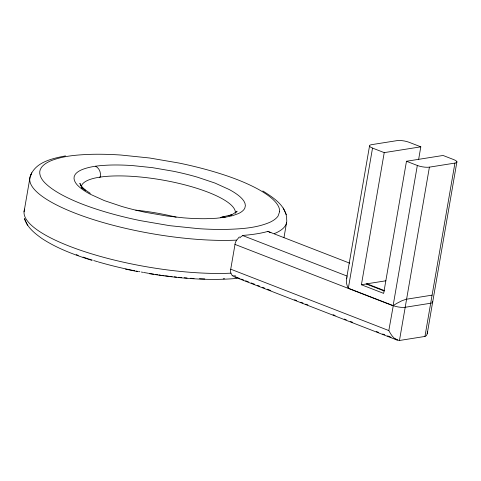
<?xml version="1.0" encoding="UTF-8"?>
<svg xmlns="http://www.w3.org/2000/svg" width="481" height="481" viewBox="0 0 481 481"><rect width="100%" height="100%" fill="white"/><g stroke="black" fill="none" stroke-linecap="round" stroke-linejoin="round"><path stroke-width="0.72" d="M432.076 295.148L405.934 299.314L401.882 300.763L396.999 303.27A16.619 3.836 -25.4 0 0 393.272 305.663L388.816 330.561C391.065 334.722 394.21 340.187 399.464 340.482L425 336.435L426.419 335.624L427.23 333.79L432.678 301.894M418.644 159.379L420.809 146.831L384.229 152.627L361.405 284.752L383.658 293.386L406.481 161.261L417.328 165.476L393.127 305.609L348.196 288.167A16.324 9.824 54.3 0 1 346.482 282.96L346.368 279.701L369.522 146.032M24.05 211.838L30.056 177.062C34.548 162.187 52.176 158.496 65.488 155.898M283.988 237.512L286.526 222.841M348.328 288.221L372.528 148.088A8.688 2.279 9.8 0 1 371.518 144.667L397.041 140.626A8.688 2.279 9.8 0 1 409.115 142.292L420.809 146.831M399.464 340.482L429.407 167.141L454.93 163.095A8.688 2.279 9.8 0 0 453.914 159.68L443.061 155.471L406.481 161.261M424.945 336.447L454.93 163.095M432.714 301.87L456.92 161.73M427.23 333.79L427.332 331.607M30.694 175.397L31.662 172.793M346.753 278.295L347.084 277.711M235.233 213.155L237.109 211.237L232.365 214.49L228.938 215.831L231.794 214.779L222.619 216.895M239.322 236.886L236.736 240.121A130.291 34.163 9.8 0 1 92.713 219.372A130.291 34.163 9.8 0 1 31.301 174.326M225.126 217.25L232.539 215.692L238.342 213.612A88.564 23.22 9.8 0 0 244.829 208.099C246.657 204.076 243.566 200.012 240.728 197.39A89.286 23.407 9.8 0 0 229.184 189.514L215.013 183.081L197.426 177.182A89.286 23.407 9.8 0 0 173.437 171.266L152.489 167.665L132.558 165.59A89.238 23.395 9.8 0 0 110.696 165.043C101.293 165.392 91.691 166.023 82.786 169.33A89.232 23.395 9.8 0 0 75.132 174.561C72.216 178.607 75.439 183.532 78.613 186.285A89.286 23.407 9.8 0 0 90.169 194.174L104.353 200.607L121.933 206.499A89.286 23.407 9.8 0 0 145.917 212.41L166.859 216.011L183.363 217.833A88.564 23.22 9.8 0 0 206.259 218.693L216.324 218.26L225.126 217.25A8.688 6.644 81 0 0 220.683 217.496M99.314 177.224L100.433 177.056A8.688 6.53 81.8 0 0 95.436 166.234M361.405 284.752L366.173 283.994A8.688 5.117 -68.8 0 1 366.949 283.796L385.876 280.796M237.043 278.391C207.816 280.964 178.373 278.295 149.477 273.719M223.22 278.794L224.561 278.739M184.277 277.79L187.085 278M178.583 277.278L181.427 277.537M174.266 276.834L176.425 277.056M168.47 276.178L165.56 275.817M169.925 276.347L172.102 276.605M161.905 275.336L164.099 275.625M155.303 274.392L157.503 274.711M158.97 274.922L160.444 275.132M149.423 273.455L153.836 274.158M143.542 272.444L148.689 273.328M138.414 271.494L139.881 271.765M141.348 272.036L142.815 272.306M134.77 270.779L131.854 270.196A124.994 32.774 9.8 0 1 98.274 261.923M136.225 271.068L137.68 271.356M125.505 269.113L137.428 271.567M93.699 260.552L97.625 261.73M88.588 258.946L92.406 260.155M91.618 260.275C74.357 254.804 57.101 248.491 41.895 238.48C34.674 233.303 27.207 227.453 24.471 218.596L25.89 221.657M83.015 257.088L87.951 258.742M76.287 254.659L78.247 255.399M372.528 148.088L384.229 152.627M347.312 276.172L242.394 235.443A123.629 32.413 9.8 0 0 256.301 233.88A123.629 32.413 9.8 0 0 267.869 231.403L349.711 263.173M366.949 283.796L384.337 290.542M366.173 283.994L384.253 291.011M393.097 305.778L235.011 244.414L230.73 269.192L388.816 330.561M235.155 276.701L240.049 278.601M241.444 279.142L243.542 279.96M245.641 280.772L248.436 281.86M251.232 282.942L254.732 284.301M257.527 285.389L259.626 286.201M262.422 287.289L264.52 288.101M267.316 289.189L270.809 290.542M294.582 299.771L296.681 300.583M300.878 302.212L302.976 303.03M305.772 304.112L307.87 304.93M333.038 314.7L335.137 315.512M344.228 319.041L346.326 319.853M350.517 321.482L352.615 322.3M376.389 331.529L378.487 332.341M382.684 333.97L384.782 334.782M387.578 335.87L391.071 337.229M395.268 338.852L397.366 339.67M233.598 276.581L397.228 340.115M262.842 190.969C272.907 197.384 285.365 205.026 286.736 218.085M90.35 193.398L82.918 188.324L85.299 190.308L80.922 185.564L79.87 183.315L82.311 188.576L81.542 186.929M232.419 275.956L230.916 273.166A8.538 6.355 -62.6 0 1 230.664 269.198M270.514 232.221L270.881 232.624M283.231 208.014L284.62 211.027M284.896 211.58L286.315 214.646M26.16 222.21L27.549 225.222M204.822 278.914A124.152 32.552 9.8 0 1 199.489 278.733M194.041 278.469A124.152 32.552 9.8 0 1 190.584 278.252M135.768 210.161A78.187 20.497 9.8 0 1 176.118 217.141M81.235 186.616A78.187 20.497 9.8 0 1 161.075 179.78A78.187 20.497 9.8 0 1 235.359 212.879M393.26 305.663A8.688 2.279 9.8 0 0 405.2 307.275L430.723 303.234A8.688 2.279 9.8 0 0 432.389 301.346M429.407 167.141A8.688 2.279 9.8 0 1 417.328 165.476M267.875 231.433A8.189 4.341 77.7 0 1 270.088 232.738M230.916 273.166A130.291 34.163 9.8 0 1 89.977 253.349A130.291 34.163 9.8 0 1 24.693 209.091M234.938 244.42A8.544 6.361 -62.6 0 1 236.682 240.085M286.526 218.554A130.291 34.163 9.8 0 1 274.423 233.562M235.425 275.739A8.111 3.98 -34 0 1 232.678 275.703M239.845 237.903A8.189 5.213 -75.3 0 1 242.412 235.858M279.671 211.562L278.066 216.041A124.152 32.552 9.8 0 1 269.811 222.318C255.7 228.343 240.019 228.98 224.898 229.431A124.152 32.552 9.8 0 1 198.449 228.649L169.733 225.679L140.41 220.641A124.994 32.774 9.8 0 1 106.836 212.368C91.576 207.864 76.449 202.585 62.368 195.106A125 32.774 9.8 0 1 46.194 184.067C41.745 180.207 37.229 173.31 41.312 167.647A124.928 32.756 9.8 0 1 52.032 160.323C64.009 155.844 76.936 154.9 89.604 154.371A124.928 32.756 9.8 0 1 120.917 155.038L149.615 157.996L178.938 163.035A125 32.774 9.8 0 1 212.524 171.32C227.784 175.818 242.911 181.096 256.992 188.582A124.994 32.774 9.8 0 1 273.148 199.609C276.413 202.772 279.828 206.734 279.671 211.562"/></g></svg>
